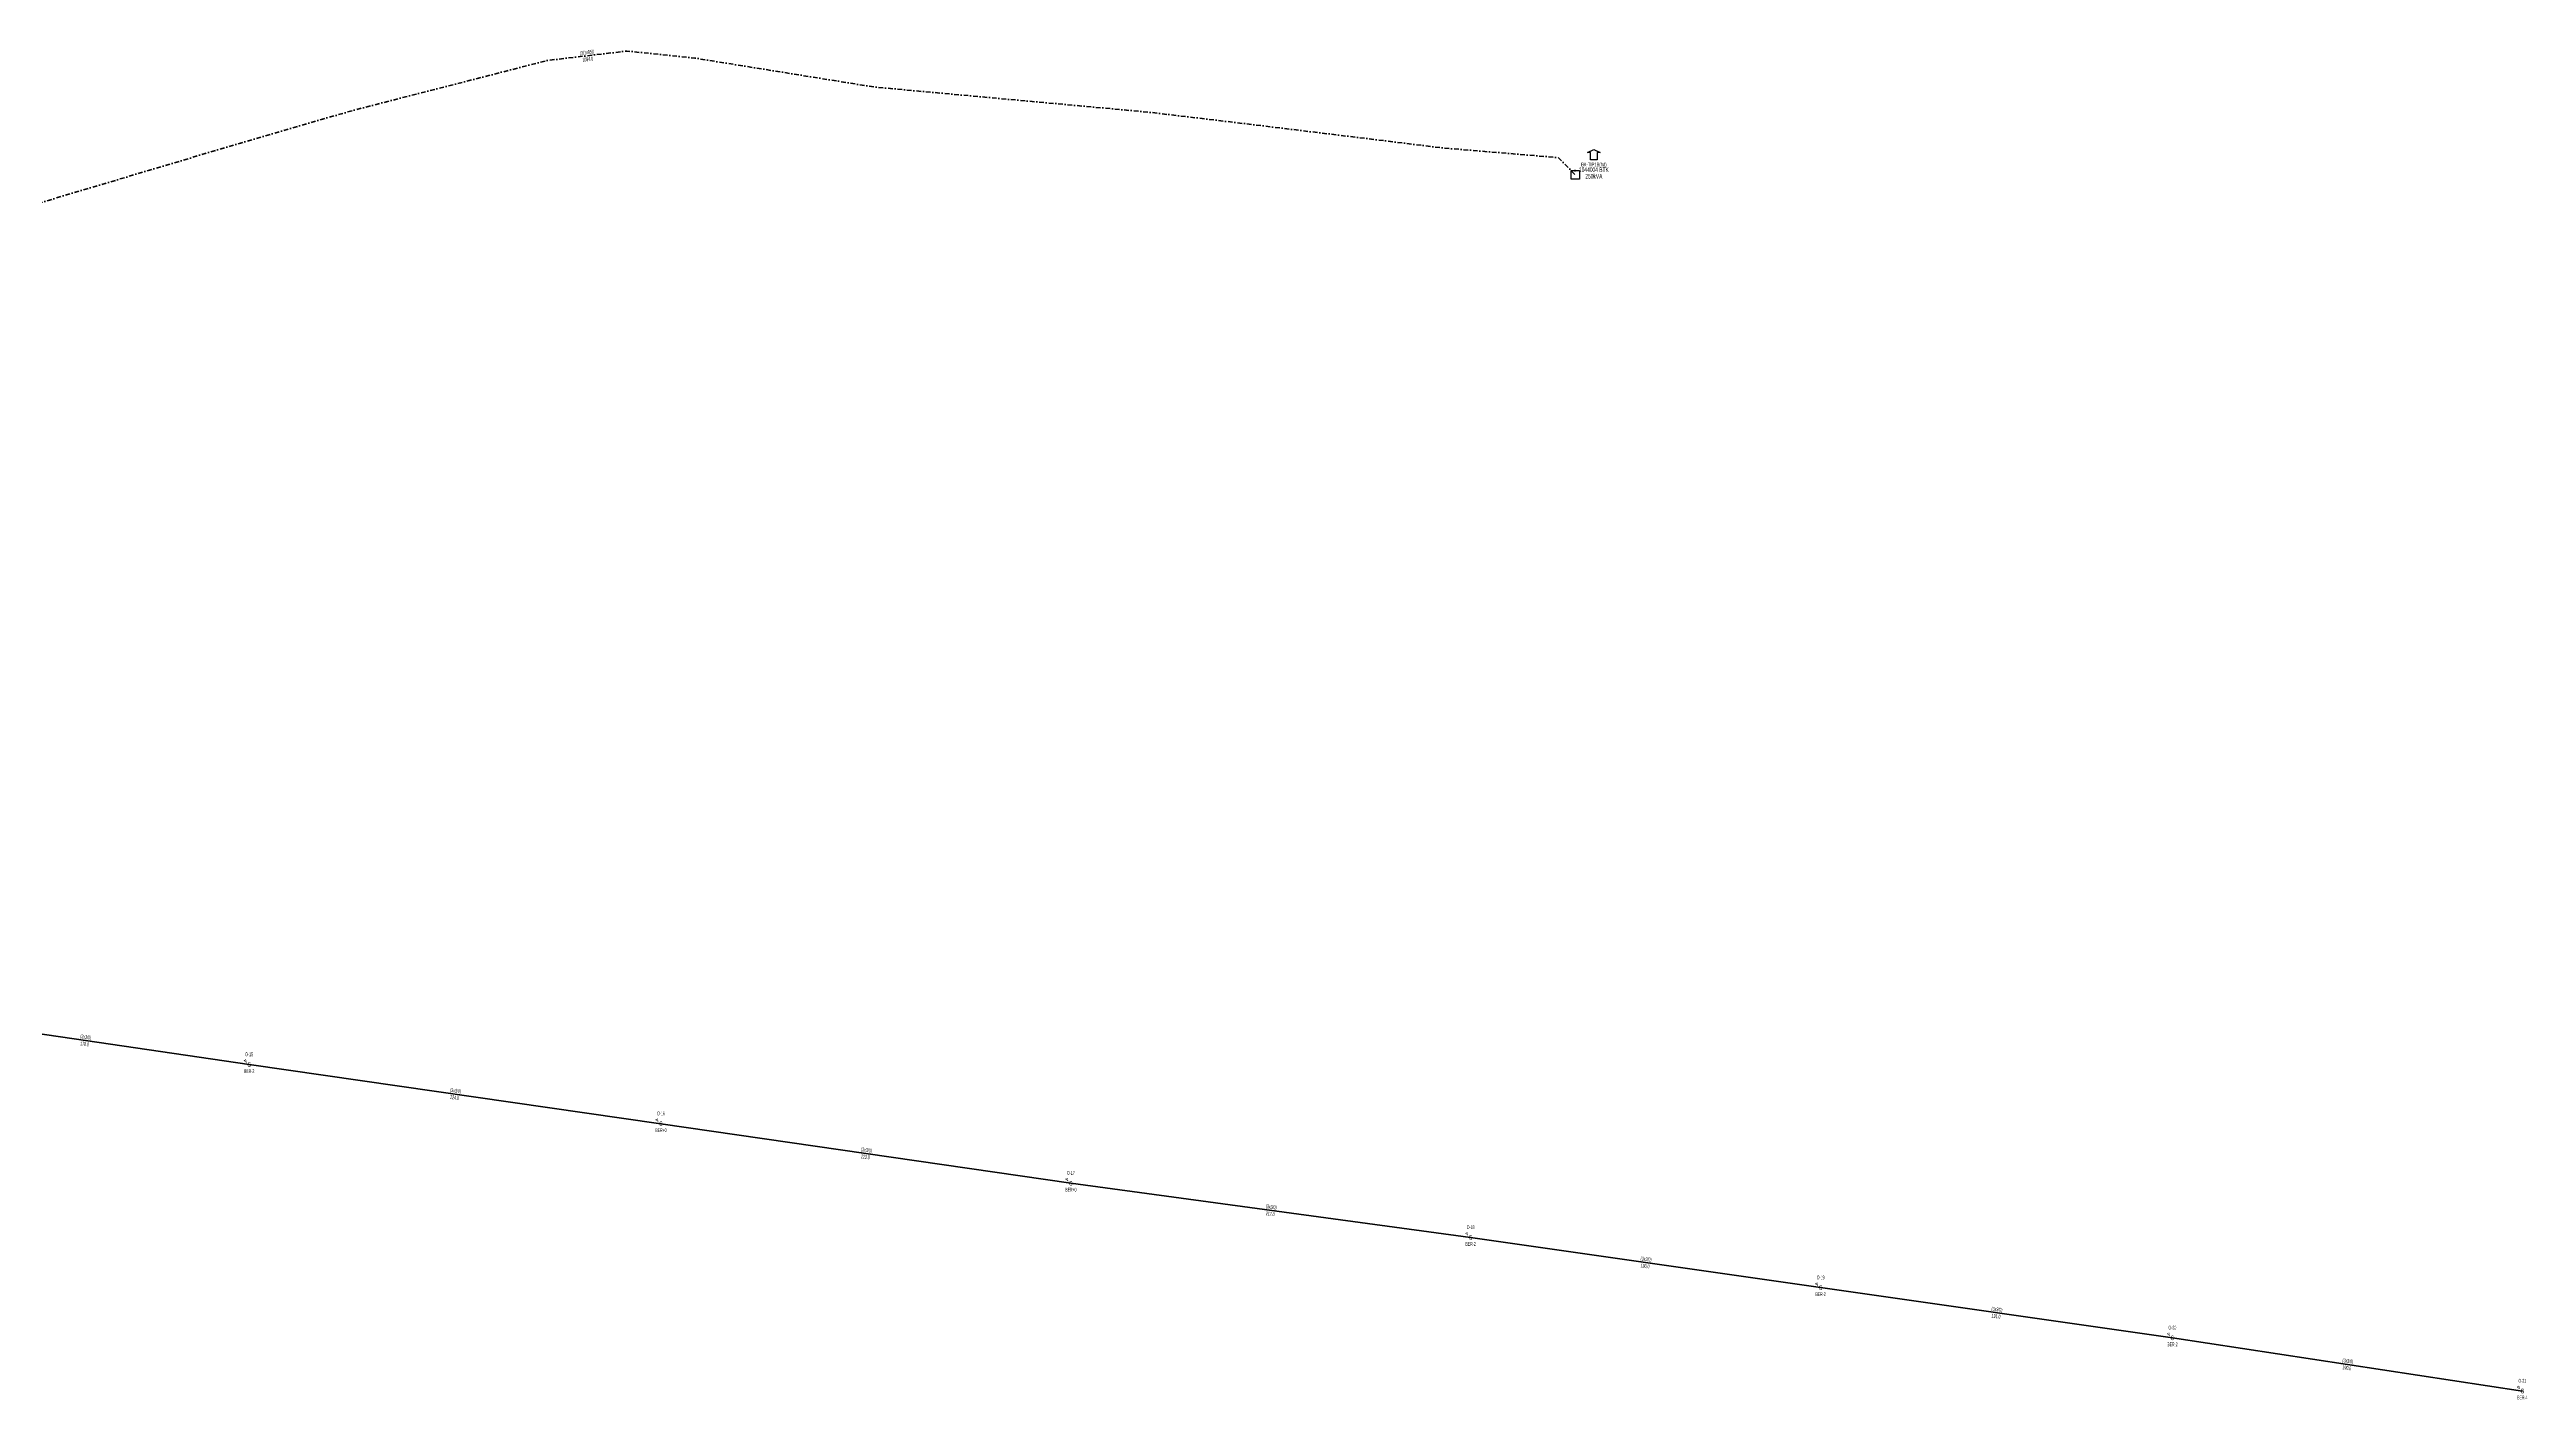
# Model space of a CAD drawing. Header units: millimetres. Extents: x 575398 to 593980, y 4181204 to 4193824.
# Drawn here: x 592649 to 593980, y 4185189 to 4185914 of the extents above; entities that cross this region are included whole.
import ezdxf
from ezdxf.enums import TextEntityAlignment as Align

# ---------------------------------------------------------------- set-up
doc = ezdxf.new("R2010")
doc.units = ezdxf.units.MM
doc.linetypes.add('DASHDOT', pattern=[5, 2.5, -1.25, 0, -1.25])
for name, color, linetype, lineweight in [('DIREK_ENH_MEVCUT', 6, 'Continuous', 25), ('HAT_OG_HAVAI_MEVCUT', 48, 'Continuous', 70), ('HAT_OG_YERALTI_MEVCUT', 48, 'DASHDOT', 70), ('TRAFO_MEVCUT', 5, 'Continuous', 30)]:
    doc.layers.add(name, color=color, linetype=linetype, lineweight=lineweight)
doc.styles.add('Direk', font='B_CAD')
doc.styles.get("Standard").update_dxf_attribs({"font": 'Arial'})

# ---------------------------------------------------------------- blocks, each defined once
blk = doc.blocks.new('MEV_BINA_KARE')
at = {"layer": 'TRAFO_MEVCUT', "linetype": 'Continuous'}
for p, q in [((-2.25, -2.25), (-2.25, 2.25)), ((-2.25, 2.25), (2.25, 2.25)), ((0, 1.8), (0, 2.7)), ((2.25, 2.25), (2.25, -2.25)), ((2.25, -2.25), (-2.25, -2.25))]:
    blk.add_line(p, q, dxfattribs=at)
blk = doc.blocks.new('MEV_BETKOSK')
at = {"layer": 'TRAFO_MEVCUT', "linetype": 'Continuous'}
for p, q in [((-3.4, 2), (0, 3.6)), ((-1.8, 2), (-3.4, 2)), ((-1.8, -2), (-1.8, 2)), ((0, 3.6), (3.4, 2)), ((3.4, 2), (1.8, 2)), ((1.8, 2), (1.8, -2)), ((1.8, -2), (-1.8, -2))]:
    blk.add_line(p, q, dxfattribs=at)

msp = doc.modelspace()

# ---------------------------------------------------------------- linework, layer by layer
at = {"layer": 'HAT_OG_HAVAI_MEVCUT'}
for p, q in [((592580.17, 4185394.9), (592756.43, 4185369.02)), ((592977.75, 4185337.28), (592756.43, 4185369.02)), ((592977.75, 4185337.28), (593198.07, 4185305.3)), ((593412.92, 4185276.17), (593198.07, 4185305.3)), ((593412.92, 4185276.17), (593601.06, 4185249.19)), ((593601.06, 4185249.19), (593790.13, 4185222.25)), ((593790.13, 4185222.25), (593978.24, 4185193.68))]:
    msp.add_line(p, q, dxfattribs=at)
at = {"layer": 'HAT_OG_YERALTI_MEVCUT', "flags": 128}
msp.add_lwpolyline([(592405.482346, 4185800.972005), (592470.553688, 4185799.45995), (592493.641966, 4185783.719304), (592562.004778, 4185807.002119), (592645.255482, 4185832.271281), (592741.392671, 4185860.91247), (592812.339131, 4185881.589344), (592916.96428, 4185908.415837), (592959.420321, 4185913.426222), (592996.042203, 4185909.616854), (593092.430532, 4185894.086485), (593239.547675, 4185880.632713), (593297.195539, 4185873.755937), (593398.350978, 4185861.334669), (593459.94933, 4185856.213666), (593469.165435, 4185846.947063)], dxfattribs=at)

# ---------------------------------------------------------------- block references
at = {"layer": 'TRAFO_MEVCUT'}
for name, p in [('MEV_BETKOSK', (593479.165435, 4185856.947063)), ('MEV_BINA_KARE', (593469.165435, 4185846.947063))]:
    msp.add_blockref(name, p, dxfattribs=at)

# ---------------------------------------------------------------- texts
at = {"layer": 'DIREK_ENH_MEVCUT', "color": 32, "linetype": 'ByBlock', "style": 'Direk'}
for p in [(592754.450101, 4185370.999899), (592975.770101, 4185339.259899), (593196.090101, 4185307.279899), (593410.940101, 4185278.149899), (593599.080101, 4185251.169899), (593788.150101, 4185224.229899), (593976.260101, 4185195.659899)]:
    msp.add_text('4', height=2, rotation=225.000001, dxfattribs=at).set_placement(p, align=Align.MIDDLE_CENTER)
at = {"layer": 'DIREK_ENH_MEVCUT', "linetype": 'ByBlock', "width": 0.53}
for s, p in [('BER-2', (592756.43, 4185365.52)), ('O-15', (592756.43, 4185374.52)), ('O-16', (592977.75, 4185342.78)), ('BER+0', (592977.75, 4185333.78)), ('O-17', (593198.07, 4185310.8)), ('BER+0', (593198.07, 4185301.8)), ('BER-2', (593412.92, 4185272.67)), ('O-18', (593412.92, 4185281.67)), ('BER-2', (593601.06, 4185245.69)), ('O-19', (593601.06, 4185254.69)), ('BER-2', (593790.13, 4185218.75)), ('O-20', (593790.13, 4185227.75)), ('BER-4', (593978.24, 4185190.18)), ('O-21', (593978.24, 4185199.18))]:
    msp.add_text(s, height=2.05, dxfattribs=at).set_placement(p, align=Align.MIDDLE_CENTER)
at = {"layer": 'DIREK_ENH_MEVCUT', "linetype": 'ByBlock', "style": 'Direk'}
for p in [(592756.43, 4185369.02), (592977.75, 4185337.28), (593198.07, 4185305.3), (593412.92, 4185276.17), (593601.06, 4185249.19), (593790.13, 4185222.25), (593978.24, 4185193.68)]:
    msp.add_text('6', height=2.5, dxfattribs=at).set_placement(p, align=Align.MIDDLE_CENTER)
at = {"layer": 'HAT_OG_HAVAI_MEVCUT', "lineweight": 30, "width": 0.53}
for s, rotation, p in [('178.0', 351.647029, (592668.17652, 4185381.119017, 296378.215)), ('224.0', 351.838731, (592866.969334, 4185352.308608, 296378.215)), ('223.0', 351.741055, (593087.7879, 4185320.448815, 296599.035)), ('217.0', 352.278751, (593305.380799, 4185289.892707, 296599.035)), ('190.0', 351.839203, (593506.869341, 4185261.838607, 296800.53)), ('191.0', 351.890687, (593695.475097, 4185234.878499, 296895.065)), ('190.0', 351.363961, (593884.057366, 4185207.124637, 296989.12))]:
    msp.add_text(s, height=2.05, rotation=rotation, dxfattribs=at).set_placement(p, align=Align.TOP_CENTER)
for rotation, p in [(351.647029, (592668.42348, 4185382.800983, 296378.215)), (351.838731, (592867.210666, 4185353.991392, 296378.215)), (351.741055, (593088.0321, 4185322.131185, 296599.035)), (352.278751, (593305.609201, 4185291.577293, 296599.035)), (351.839203, (593507.110659, 4185263.521393, 296800.53)), (351.890687, (593695.714903, 4185236.561501, 296895.065)), (351.363961, (593884.312634, 4185208.805363, 296989.12))]:
    msp.add_text('(3x3/0)', height=2.05, rotation=rotation, dxfattribs=at).set_placement(p, align=Align.CENTER)
at = {"layer": 'HAT_OG_YERALTI_MEVCUT', "lineweight": 30, "width": 0.53}
msp.add_text('(3(1x95))', height=2.05, rotation=6.730543, dxfattribs=at).set_placement((592938.09268, 4185911.765172), align=Align.CENTER)
msp.add_text('1094.0', height=2.05, rotation=6.730543, dxfattribs=at).set_placement((592938.29192, 4185910.076888), align=Align.TOP_CENTER)
at = {"layer": 'TRAFO_MEVCUT', "width": 0.6}
for s, height, p in [('1044004 BTK', 2.5, (593479.165435, 4185848.447063)), ('BK-TIP1B(hd)', 2.1, (593479.165435, 4185851.447063)), ('250kVA', 2.5, (593479.165435, 4185844.947063))]:
    msp.add_text(s, height=height, dxfattribs=at).set_placement(p, align=Align.CENTER)

doc.saveas('drawing.dxf')
